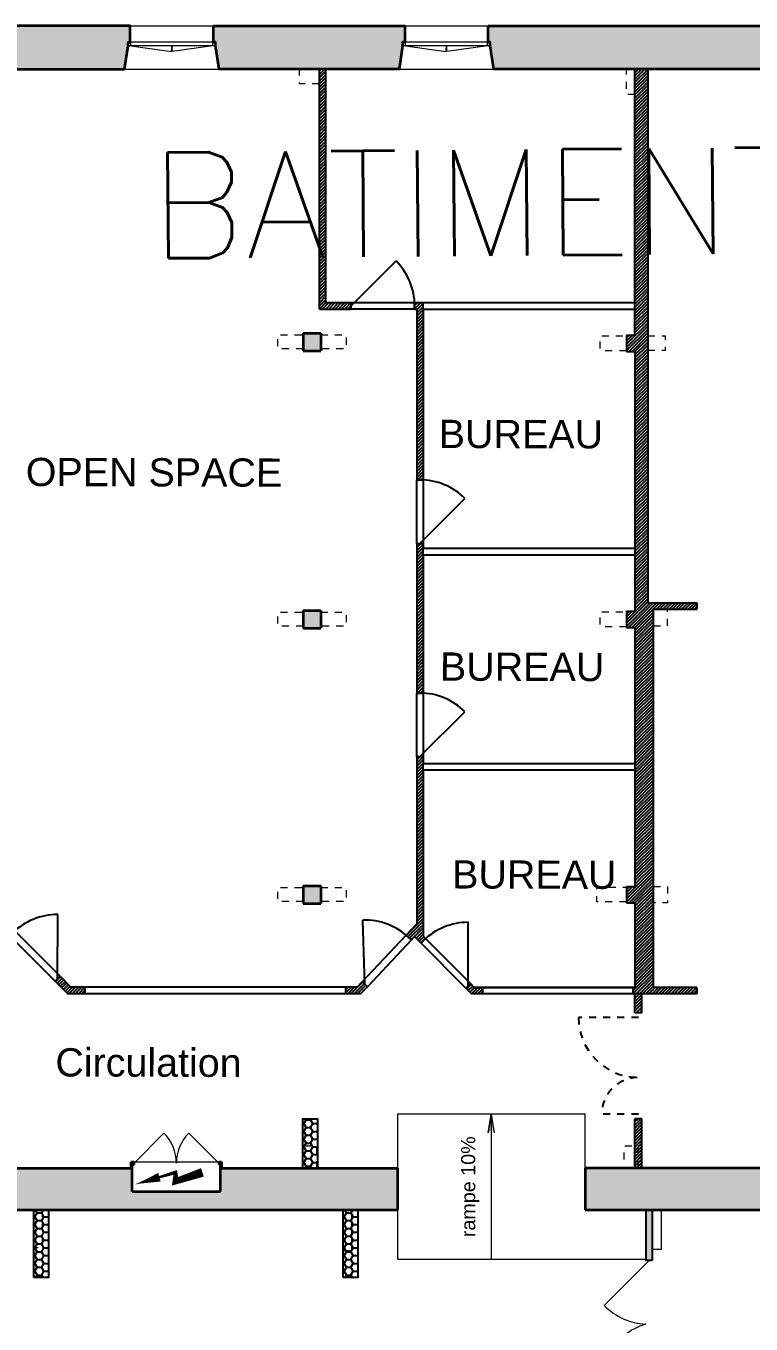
# Model space of a CAD drawing. Extents: x -6460 to -5341, y -3478 to -2628.
# Drawn here: x -6390.96 to -6380.69, y -3247.8 to -3229.41 of the extents above; entities that cross this region are included whole.
import ezdxf
from ezdxf.enums import TextEntityAlignment as Align

# ---------------------------------------------------------------- set-up
doc = ezdxf.new("R2010")
doc.units = 0
doc.linetypes.add('CACHE', pattern=[0.375, 0.25, -0.125])
doc.layers.get('0').update_dxf_attribs({"color": 50, "linetype": 'CONTINUOUS'})
for name, color, linetype, lineweight in [('Ar0-Hatch1', 1, 'CONTINUOUS', 5), ('Ar0-Texte1', 144, 'CONTINUOUS', 15), ('Ar0-Texte2', 6, 'CONTINUOUS', 15), ('Ar2-Maçon', 7, 'CONTINUOUS', 35), ('Ar2-Vue-FIN', 9, 'CONTINUOUS', 9), ('Ar6-Cloison', 3, 'CONTINUOUS', 25), ('Ar7-Menuiserie', 4, 'CONTINUOUS', 9), ('Ar7-Porte', 4, 'CONTINUOUS', 9)]:
    doc.layers.add(name, color=color, linetype=linetype, lineweight=lineweight)
for name, color, linetype in [('LYTV_HACH PROJET', 21, 'CONTINUOUS'), ('LYTV_PROJET', 11, 'CONTINUOUS'), ('LYTV_REGULARISATION', 139, 'CONTINUOUS'), ('X-ZPP', 12, 'CACHE'), ('X-ZPT', 12, 'CONTINUOUS')]:
    doc.layers.add(name, color=color, linetype=linetype)
doc.layers.get('0').off()
doc.layers.get('LYTV_HACH PROJET').off()
doc.styles.add('arial', font='arial.ttf', dxfattribs={"width": 0.9999})
doc.styles.get("Standard").update_dxf_attribs({"font": 'romans.shx'})
doc.styles.add('TT', font='romans.shx', dxfattribs={"width": 0.7})
pattern_1 = [(45, (-6383.846737, -3243.526896), (-0.02245064, 0.02245064), [])]
pattern_2 = [(360, (-6383.846737, -3243.526896), (0.09525, 0.0549926), [0.0635, -0.127]), (120, (-6383.846737, -3243.526896), (-0.09525, 0.05499262), [0.0635, -0.127]), (60, (-6383.846737, -3243.526896), (1e-08, 0.10998522), [-0.127, 0.0635])]

# ---------------------------------------------------------------- blocks, each defined once
blk = doc.blocks.new('p90-50sg10')
for p, q in [((-11501.7, -15864.6), (-11501.7, -15862.3)), ((-11497.7, -15864.6), (-11497.7, -15862.3)), ((-11364.7, -15897.6), (-11364.7, -15895.3)), ((-11360.7, -15897.6), (-11360.7, -15895.3)), ((-11496.7, -15947.3), (-11502.7, -15947.3)), ((-11499.7, -15944.3), (-11499.7, -15950.3)), ((-11365.7, -15947.3), (-11359.7, -15947.3)), ((-11362.7, -15944.3), (-11362.7, -15950.3))]:
    blk.add_line(p, q)
for points in [[(-11501.7, -15864.6), (-11497.7, -15864.6), (-11497.7, -15952.4), (-11497.7, -15952.4), (-11501.7, -15952.4), (-11501.7, -15864.6)], [(-11360.7, -15897.6), (-11364.7, -15897.6), (-11364.7, -15952.4), (-11364.7, -15952.4), (-11360.7, -15952.4), (-11360.7, -15897.6)]]:
    blk.add_lwpolyline(points, close=True)
for points in [[(-11510.5, -15952.3), (-11510.5, -15953.3), (-11507.5, -15953.3), (-11507.5, -15951.3), (-11505.7, -15951.3), (-11505.7, -15949.6), (-11506, -15949.3), (-11506, -15945.3), (-11505.7, -15945), (-11505.7, -15943.3), (-11507.5, -15943.3), (-11507.5, -15941.3), (-11510.5, -15941.3), (-11510.5, -15942.3)], [(-11351.9, -15952.3), (-11351.9, -15953.3), (-11354.9, -15953.3), (-11354.9, -15951.3), (-11356.7, -15951.3), (-11356.7, -15949.6), (-11356.4, -15949.3), (-11356.4, -15945.3), (-11356.7, -15945), (-11356.7, -15943.3), (-11354.9, -15943.3), (-11354.9, -15941.3), (-11351.9, -15941.3), (-11351.9, -15942.3)]]:
    blk.add_lwpolyline(points)
for centre, radius, start, end in [((-11499.7, -15947.3), 85, 1.3479, 88.6521), ((-11362.7, -15947.3), 52, 92.2026, 177.7974)]:
    blk.add_arc(centre, radius, start, end)
at = {"layer": 'X-ZPP'}
for p, q in [((-11499.7, -15947.3), (-11499.7, -16032.3)), ((-11362.7, -15947.3), (-11362.7, -15999.4))]:
    blk.add_line(p, q, dxfattribs=at)
for centre, radius, start, end in [((-11499.7, -15947.3), 85, 270, 358.6521), ((-11362.7, -15947.3), 52, 182.2026, 270)]:
    blk.add_arc(centre, radius, start, end, dxfattribs=at)
at = {"layer": 'X-ZPT', "style": 'TT', "width": 0.7, "flags": 8}
for tag, p in [('TYPE', (-11485.2, -15912.7)), ('PROP', (-11465.2, -15912.7))]:
    blk.add_attdef(tag, text='', height=14, rotation=90, dxfattribs=at).set_placement(p, align=Align.MIDDLE)
blk = doc.blocks.new('*U18')
blk.add_lwpolyline([(0.15, 0.05, 1.26, 0.885, 0), (-3.64, -1.21, 0.885, 0.506, 0), (-3.64, 0.05, 0.506, 0.126, 0), (-8.84, -1.49, 0.126, 1.26, 0), (-5.93, -0.63, 1.26, 1.26, 0)], format="xyseb")

msp = doc.modelspace()

# ---------------------------------------------------------------- hatches: boundary and pattern name
at = {"layer": 'Ar0-Hatch1'}
for points in [[(-6389.563, -3230.017), (-6389.513, -3229.687), (-6389.513, -3229.637), (-6389.483, -3229.637), (-6389.483, -3229.407), (-6393.493, -3229.407), (-6393.493, -3229.637), (-6393.463, -3229.637), (-6393.463, -3229.687), (-6393.413, -3230.017)], [(-6385.593, -3229.637), (-6385.593, -3229.407), (-6388.303, -3229.407), (-6388.303, -3229.637), (-6388.273, -3229.637), (-6388.273, -3229.687), (-6388.223, -3230.017), (-6386.803, -3230.017), (-6386.713, -3230.017), (-6385.673, -3230.017), (-6385.623, -3229.687), (-6385.623, -3229.637)], [(-6380.382, -3230.017), (-6380.332, -3229.687), (-6380.332, -3229.637), (-6380.302, -3229.637), (-6380.302, -3229.407), (-6384.413, -3229.407), (-6384.413, -3229.637), (-6384.383, -3229.637), (-6384.383, -3229.687), (-6384.333, -3230.017), (-6382.333, -3230.017), (-6382.152, -3230.017)], [(-6386.783, -3234.007), (-6386.783, -3233.757), (-6387.033, -3233.757), (-6387.033, -3234.007)], [(-6386.783, -3237.937), (-6386.783, -3237.687), (-6387.033, -3237.687), (-6387.033, -3237.937)], [(-6386.783, -3241.837), (-6386.783, -3241.587), (-6387.033, -3241.587), (-6387.033, -3241.837)], [(-6385.698, -3246.177), (-6385.698, -3245.587), (-6388.203, -3245.587), (-6388.203, -3245.917), (-6389.453, -3245.917), (-6389.453, -3245.587), (-6393.078, -3245.587), (-6393.078, -3244.867), (-6393.198, -3244.867), (-6393.198, -3245.187), (-6393.538, -3245.187), (-6393.538, -3245.227), (-6393.518, -3245.227), (-6393.518, -3245.617), (-6395.018, -3245.617), (-6395.018, -3245.227), (-6394.998, -3245.227), (-6394.998, -3245.187), (-6396.348, -3245.187), (-6396.348, -3245.617), (-6401.708, -3245.617), (-6401.708, -3246.007), (-6401.753, -3246.007), (-6401.753, -3246.265), (-6401.268, -3246.265), (-6401.27, -3246.465), (-6401.04, -3246.465), (-6401.038, -3246.177)], [(-6389.428, -3245.537), (-6389.428, -3245.497), (-6389.468, -3245.497), (-6389.468, -3245.587), (-6389.453, -3245.587), (-6389.453, -3245.537)], [(-6388.203, -3245.537), (-6388.203, -3245.587), (-6388.188, -3245.587), (-6388.188, -3245.497), (-6388.228, -3245.497), (-6388.228, -3245.537)], [(-6376.548, -3246.177), (-6376.548, -3245.677), (-6376.488, -3245.677), (-6376.488, -3245.587), (-6379.103, -3245.587), (-6379.103, -3245.917), (-6380.353, -3245.917), (-6380.353, -3245.587), (-6383.038, -3245.587), (-6383.038, -3246.177), (-6382.178, -3246.177), (-6382.178, -3246.897), (-6382.088, -3246.897), (-6382.088, -3246.177), (-6377.678, -3246.177), (-6377.691, -3247.087), (-6377.611, -3247.088), (-6377.598, -3246.177)]]:
    msp.add_hatch(color=256, dxfattribs=at).paths.add_polyline_path(points)
at = {"layer": 'Ar2-Vue-FIN'}
h = msp.add_hatch(color=256, dxfattribs=at)
h.paths.add_polyline_path([(-6384.368, -3244.825), (-6384.37, -3245.048), (-6384.368, -3245.045), (-6384.326, -3245.087)])
h.paths.add_polyline_path([(-6384.368, -3244.825), (-6384.41, -3245.087), (-6384.37, -3245.048)])
at = {"layer": 'LYTV_PROJET'}
h = msp.add_hatch(dxfattribs=at)
h.set_pattern_fill('ANSI31', color=256, scale=0.01, angle=144.8435, style=0)
h.set_pattern_definition(pattern_1)
h.paths.add_polyline_path([(-6382.233, -3243.387), (-6382.233, -3243.117), (-6382.333, -3243.117), (-6382.333, -3243.387)])
h.paths.add_polyline_path([(-6382.233, -3245.587), (-6382.233, -3244.887), (-6382.333, -3244.887), (-6382.333, -3245.277), (-6382.288, -3245.277), (-6382.288, -3245.587)])
h.paths.add_polyline_path([(-6382.288, -3245.587), (-6382.288, -3245.277), (-6382.333, -3245.277), (-6382.333, -3245.587)])
h = msp.add_hatch(dxfattribs=at)
h.set_pattern_fill('HONEY', color=256, scale=0.02, angle=144.8435, style=0)
h.set_pattern_definition(pattern_2)
h.paths.add_polyline_path([(-6387.038, -3245.587), (-6387.038, -3244.887), (-6386.828, -3244.887), (-6386.828, -3245.587)])
h = msp.add_hatch(dxfattribs=at)
h.set_pattern_fill('HONEY', color=256, scale=0.02, angle=144.8435, style=0)
h.set_pattern_definition(pattern_2)
h.paths.add_polyline_path([(-6390.848, -3247.137), (-6390.848, -3246.177), (-6390.638, -3246.177), (-6390.638, -3247.137)])
h = msp.add_hatch(dxfattribs=at)
h.set_pattern_fill('HONEY', color=256, scale=0.02, angle=144.8435, style=0)
h.set_pattern_definition(pattern_2)
h.paths.add_polyline_path([(-6386.468, -3247.137), (-6386.468, -3246.177), (-6386.258, -3246.177), (-6386.258, -3247.137)])
at = {"layer": 'LYTV_REGULARISATION'}
h = msp.add_hatch(dxfattribs=at)
h.set_pattern_fill('ANSI31', color=256, scale=0.01, angle=144.8435, style=0)
h.set_pattern_definition(pattern_1)
h.paths.add_polyline_path([(-6386.713, -3233.327), (-6386.713, -3230.017), (-6386.803, -3230.017), (-6386.803, -3233.417), (-6386.353, -3233.417), (-6386.353, -3233.327)])
h = msp.add_hatch(dxfattribs=at)
h.set_pattern_fill('ANSI31', color=256, scale=0.01, angle=144.8435, style=0)
h.set_pattern_definition(pattern_1)
h.paths.add_polyline_path([(-6382.152, -3237.577), (-6382.152, -3230.017), (-6382.333, -3230.017), (-6382.333, -3233.787), (-6382.453, -3233.787), (-6382.453, -3234.017), (-6382.333, -3234.017), (-6382.333, -3236.807), (-6382.333, -3237.697), (-6382.453, -3237.697), (-6382.453, -3237.927), (-6382.333, -3237.927), (-6382.333, -3239.857), (-6382.333, -3241.597), (-6382.453, -3241.597), (-6382.453, -3241.827), (-6382.333, -3241.827), (-6382.333, -3243.027), (-6382.358, -3243.027), (-6382.358, -3243.117), (-6381.455, -3243.117), (-6381.455, -3243.027), (-6382.072, -3243.027), (-6382.072, -3237.667), (-6381.455, -3237.667), (-6381.455, -3237.577)])
h = msp.add_hatch(dxfattribs=at)
h.set_pattern_fill('ANSI31', color=256, scale=0.01, angle=144.8435, style=0)
h.set_pattern_definition(pattern_1)
h.paths.add_polyline_path([(-6385.333, -3235.837), (-6385.333, -3233.417), (-6385.333, -3233.327), (-6385.453, -3233.327), (-6385.453, -3233.417), (-6385.423, -3233.417), (-6385.423, -3235.837)])
h = msp.add_hatch(dxfattribs=at)
h.set_pattern_fill('ANSI31', color=256, scale=0.01, angle=144.8435, style=0)
h.set_pattern_definition(pattern_1)
h.paths.add_polyline_path([(-6385.333, -3238.857), (-6385.333, -3236.897), (-6385.333, -3236.807), (-6385.333, -3236.737), (-6385.423, -3236.737), (-6385.423, -3238.857)])
h = msp.add_hatch(dxfattribs=at)
h.set_pattern_fill('ANSI31', color=256, scale=0.01, angle=144.8435, style=0)
h.set_pattern_definition(pattern_1)
h.paths.add_polyline_path([(-6385.362, -3242.399), (-6385.299, -3242.336), (-6385.333, -3242.301), (-6385.333, -3239.947), (-6385.333, -3239.857), (-6385.333, -3239.757), (-6385.423, -3239.757), (-6385.423, -3242.128), (-6385.572, -3242.286), (-6385.499, -3242.355), (-6385.454, -3242.307)])
h = msp.add_hatch(dxfattribs=at)
h.set_pattern_fill('ANSI31', color=256, scale=0.01, angle=144.8435, style=0)
h.set_pattern_definition(pattern_1)
h.paths.add_polyline_path([(-6390.368, -3243.117), (-6390.118, -3243.117), (-6390.118, -3243.017), (-6390.326, -3243.017), (-6390.474, -3242.869), (-6390.545, -3242.94)])
h = msp.add_hatch(dxfattribs=at)
h.set_pattern_fill('ANSI31', color=256, scale=0.01, angle=144.8435, style=0)
h.set_pattern_definition(pattern_1)
h.paths.add_polyline_path([(-6386.218, -3243.117), (-6386.123, -3243.017), (-6386.196, -3242.948), (-6386.261, -3243.017), (-6386.428, -3243.017), (-6386.428, -3243.117)])
h = msp.add_hatch(dxfattribs=at)
h.set_pattern_fill('ANSI31', color=256, scale=0.01, angle=144.8435, style=0)
h.set_pattern_definition(pattern_1)
h.paths.add_polyline_path([(-6384.488, -3243.117), (-6384.488, -3243.027), (-6384.61, -3243.027), (-6384.664, -3242.974), (-6384.727, -3243.037), (-6384.648, -3243.117)])

# ---------------------------------------------------------------- linework, layer by layer
at = {"layer": 'Ar2-Maçon', "linetype": 'ByBlock'}
for p, q in [((-6387.033, -3233.757), (-6386.783, -3233.757)), ((-6387.033, -3233.757), (-6387.033, -3234.007)), ((-6386.783, -3233.757), (-6386.783, -3234.007)), ((-6387.033, -3234.007), (-6386.783, -3234.007)), ((-6387.033, -3237.687), (-6386.783, -3237.687)), ((-6387.033, -3237.687), (-6387.033, -3237.937)), ((-6386.783, -3237.687), (-6386.783, -3237.937)), ((-6387.033, -3237.937), (-6386.783, -3237.937)), ((-6387.033, -3241.587), (-6386.783, -3241.587)), ((-6387.033, -3241.587), (-6387.033, -3241.837)), ((-6386.783, -3241.587), (-6386.783, -3241.837)), ((-6387.033, -3241.837), (-6386.783, -3241.837)), ((-6393.078, -3245.587), (-6389.468, -3245.587)), ((-6389.468, -3245.587), (-6389.468, -3245.497)), ((-6389.468, -3245.497), (-6389.428, -3245.497)), ((-6389.428, -3245.537), (-6389.428, -3245.497)), ((-6388.228, -3245.497), (-6388.188, -3245.497)), ((-6388.228, -3245.497), (-6388.228, -3245.537)), ((-6388.188, -3245.497), (-6388.188, -3245.587)), ((-6388.188, -3245.587), (-6385.698, -3245.587)), ((-6383.038, -3245.587), (-6383.038, -3246.177)), ((-6389.453, -3245.917), (-6388.203, -3245.917)), ((-6401.038, -3246.177), (-6385.698, -3246.177))]:
    msp.add_line(p, q, dxfattribs=at)
at = {"layer": 'Ar2-Maçon', "linetype": 'ByBlock', "flags": 128}
for points in [[(-6393.493, -3229.407), (-6393.493, -3229.637), (-6393.463, -3229.637), (-6393.463, -3229.687), (-6393.413, -3230.017), (-6389.563, -3230.017), (-6389.513, -3229.687), (-6389.513, -3229.637), (-6389.483, -3229.637), (-6389.483, -3229.407), (-6393.493, -3229.407)], [(-6388.303, -3229.407), (-6385.593, -3229.407), (-6385.593, -3229.637), (-6385.623, -3229.637), (-6385.623, -3229.687), (-6385.673, -3230.017), (-6386.713, -3230.017), (-6386.803, -3230.017), (-6388.223, -3230.017), (-6388.273, -3229.687), (-6388.273, -3229.637), (-6388.303, -3229.637), (-6388.303, -3229.407)], [(-6384.413, -3229.407), (-6380.302, -3229.407), (-6380.302, -3229.637), (-6380.332, -3229.637), (-6380.332, -3229.687), (-6380.382, -3230.017), (-6382.152, -3230.017), (-6382.333, -3230.017), (-6384.333, -3230.017), (-6384.383, -3229.687), (-6384.383, -3229.637), (-6384.413, -3229.637), (-6384.413, -3229.407)], [(-6389.453, -3245.917), (-6389.453, -3245.537), (-6389.428, -3245.537)], [(-6388.203, -3245.917), (-6388.203, -3245.537), (-6388.228, -3245.537)], [(-6385.698, -3245.587), (-6385.698, -3246.177)], [(-6380.368, -3245.587), (-6383.038, -3245.587)], [(-6383.038, -3246.177), (-6376.548, -3246.177)]]:
    msp.add_lwpolyline(points, dxfattribs=at)
at = {"layer": 'Ar2-Vue-FIN'}
for p, q in [((-6389.483, -3229.407), (-6388.303, -3229.407)), ((-6385.593, -3229.407), (-6384.413, -3229.407)), ((-6389.563, -3230.017), (-6388.223, -3230.017)), ((-6385.673, -3230.017), (-6384.333, -3230.017)), ((-6384.368, -3244.825), (-6384.41, -3245.087)), ((-6384.41, -3245.087), (-6384.368, -3244.825)), ((-6384.368, -3244.825), (-6384.326, -3245.087)), ((-6385.698, -3246.177), (-6385.698, -3246.877)), ((-6385.698, -3246.877), (-6382.178, -3246.877))]:
    msp.add_line(p, q, dxfattribs=at)
at = {"layer": 'Ar2-Vue-FIN', "linetype": 'CACHE', "ltscale": 0.2, "flags": 128}
for points in [[(-6386.803, -3230.227), (-6387.083, -3230.227), (-6387.083, -3230.017)], [(-6382.333, -3230.377), (-6382.453, -3230.377), (-6382.453, -3230.017)], [(-6387.033, -3233.982), (-6387.393, -3233.982), (-6387.393, -3233.782), (-6387.033, -3233.782)], [(-6386.783, -3233.782), (-6386.423, -3233.782), (-6386.423, -3233.982), (-6386.783, -3233.982)], [(-6382.453, -3234.007), (-6382.823, -3234.007), (-6382.823, -3233.797), (-6382.453, -3233.797)], [(-6382.152, -3234.002), (-6381.902, -3234.002), (-6381.902, -3233.802), (-6382.152, -3233.802)], [(-6387.033, -3237.912), (-6387.393, -3237.912), (-6387.393, -3237.712), (-6387.033, -3237.712)], [(-6386.783, -3237.712), (-6386.423, -3237.712), (-6386.423, -3237.912), (-6386.783, -3237.912)], [(-6382.453, -3237.917), (-6382.823, -3237.917), (-6382.823, -3237.707), (-6382.453, -3237.707)], [(-6382.072, -3237.907), (-6381.872, -3237.907), (-6381.872, -3237.667)], [(-6387.033, -3241.812), (-6387.393, -3241.812), (-6387.393, -3241.612), (-6387.033, -3241.612)], [(-6386.783, -3241.612), (-6386.423, -3241.612), (-6386.423, -3241.812), (-6386.783, -3241.812)], [(-6382.453, -3241.817), (-6382.873, -3241.817), (-6382.873, -3241.607), (-6382.453, -3241.607)], [(-6382.072, -3241.597), (-6381.872, -3241.597), (-6381.872, -3241.827), (-6382.072, -3241.827)], [(-6386.838, -3245.587), (-6386.838, -3245.277), (-6387.038, -3245.277), (-6387.038, -3245.587)], [(-6382.288, -3245.587), (-6382.288, -3245.277), (-6382.488, -3245.277), (-6382.488, -3245.587)], [(-6390.728, -3246.177), (-6390.728, -3246.717), (-6390.848, -3246.717), (-6390.848, -3246.177)]]:
    msp.add_lwpolyline(points, dxfattribs=at)
at = {"layer": 'Ar2-Vue-FIN', "flags": 128}
for points in [[(-6383.038, -3245.587), (-6383.038, -3244.825), (-6385.698, -3244.825), (-6385.698, -3245.587)], [(-6384.368, -3244.825), (-6384.368, -3246.877)]]:
    msp.add_lwpolyline(points, dxfattribs=at)
at = {"layer": 'Ar2-Vue-FIN', "linetype": 'CACHE', "ltscale": 25, "flags": 128}
for points in [[(-6386.348, -3246.177), (-6386.348, -3246.757), (-6386.468, -3246.757), (-6386.468, -3246.177)], [(-6382.088, -3246.737), (-6381.958, -3246.737), (-6381.958, -3246.177)]]:
    msp.add_lwpolyline(points, dxfattribs=at)
at = {"layer": 'Ar6-Cloison'}
for p, q in [((-6382.178, -3246.177), (-6382.178, -3246.897)), ((-6382.088, -3246.177), (-6382.088, -3246.897))]:
    msp.add_line(p, q, dxfattribs=at)
at = {"layer": 'Ar6-Cloison', "flags": 128}
msp.add_lwpolyline([(-6382.088, -3246.897), (-6382.178, -3246.897)], dxfattribs=at)
at = {"layer": 'Ar7-Menuiserie', "flags": 128}
for points in [[(-6388.303, -3229.637), (-6389.483, -3229.637)], [(-6389.473, -3229.687), (-6389.473, -3229.637)], [(-6388.313, -3229.687), (-6388.313, -3229.637)], [(-6384.413, -3229.637), (-6385.593, -3229.637)], [(-6385.583, -3229.687), (-6385.583, -3229.637)], [(-6384.423, -3229.687), (-6384.423, -3229.637)], [(-6388.273, -3229.687), (-6389.513, -3229.687)], [(-6389.473, -3229.687), (-6388.899, -3229.771)], [(-6388.313, -3229.687), (-6388.887, -3229.771)], [(-6384.383, -3229.687), (-6385.623, -3229.687)], [(-6385.583, -3229.687), (-6385.009, -3229.771)], [(-6384.423, -3229.687), (-6384.997, -3229.771)]]:
    msp.add_lwpolyline(points, dxfattribs=at)
at = {"layer": 'Ar7-Menuiserie'}
for centre, start, end in [((-6389.473, -3229.687), 351.6824, 360), ((-6388.313, -3229.687), 180, 188.3176), ((-6385.583, -3229.687), 351.6824, 360), ((-6384.423, -3229.687), 180, 188.3176)]:
    msp.add_arc(centre, 0.58, start, end, dxfattribs=at)
at = {"layer": 'Ar7-Porte'}
for p, q in [((-6389.428, -3245.517), (-6389.004, -3245.093)), ((-6388.228, -3245.517), (-6388.652, -3245.093)), ((-6382.133, -3246.897), (-6382.769, -3247.534))]:
    msp.add_line(p, q, dxfattribs=at)
at = {"layer": 'Ar7-Porte', "flags": 128}
msp.add_lwpolyline([(-6389.428, -3245.497), (-6388.228, -3245.497)], dxfattribs=at)
at = {"layer": 'Ar7-Porte'}
for centre, radius, start, end in [((-6389.428, -3245.517), 0.6, 0, 45), ((-6388.228, -3245.517), 0.6, 135, 180), ((-6382.134, -3246.901), 0.897, 224.8776, 267.171), ((-6381.963, -3248.559), 0.792, 105.7064, 131.3055)]:
    msp.add_arc(centre, radius, start, end, dxfattribs=at)
at = {"layer": 'LYTV_PROJET', "flags": 128}
for points in [[(-6382.333, -3243.387), (-6382.333, -3243.117)], [(-6382.233, -3243.387), (-6382.233, -3243.117)], [(-6382.233, -3243.387), (-6382.333, -3243.387)], [(-6382.233, -3244.887), (-6382.333, -3244.887)], [(-6382.333, -3245.587), (-6382.333, -3244.887)], [(-6382.233, -3245.587), (-6382.233, -3244.887)]]:
    msp.add_lwpolyline(points, dxfattribs=at)
at = {"layer": 'LYTV_PROJET'}
for points in [[(-6387.038, -3245.587), (-6387.038, -3244.887), (-6386.828, -3244.887), (-6386.828, -3245.587)], [(-6390.848, -3247.137), (-6390.848, -3246.177), (-6390.638, -3246.177), (-6390.638, -3247.137)], [(-6386.468, -3247.137), (-6386.468, -3246.177), (-6386.258, -3246.177), (-6386.258, -3247.137)]]:
    msp.add_lwpolyline(points, close=True, dxfattribs=at)
at = {"layer": 'LYTV_REGULARISATION'}
for p, q in [((-6386.803, -3233.417), (-6386.803, -3230.017)), ((-6386.713, -3233.327), (-6386.713, -3230.017)), ((-6382.333, -3233.787), (-6382.333, -3230.017)), ((-6382.152, -3230.017), (-6382.152, -3237.577)), ((-6386.353, -3233.372), (-6385.716, -3232.736)), ((-6386.803, -3233.417), (-6386.353, -3233.417)), ((-6386.713, -3233.327), (-6386.353, -3233.327)), ((-6385.453, -3233.327), (-6382.333, -3233.327)), ((-6385.453, -3233.417), (-6385.423, -3233.417)), ((-6385.423, -3233.417), (-6385.423, -3235.837)), ((-6385.333, -3233.417), (-6385.333, -3235.837)), ((-6385.378, -3236.737), (-6384.741, -3236.101)), ((-6385.423, -3236.737), (-6385.423, -3238.857)), ((-6385.333, -3236.737), (-6385.333, -3236.807)), ((-6385.333, -3236.897), (-6385.333, -3238.857)), ((-6382.152, -3237.577), (-6381.455, -3237.577)), ((-6382.072, -3243.027), (-6382.072, -3237.667)), ((-6382.072, -3237.667), (-6381.455, -3237.667)), ((-6381.455, -3237.577), (-6381.455, -3237.667)), ((-6385.378, -3239.757), (-6384.741, -3239.121)), ((-6385.423, -3239.757), (-6385.423, -3242.128)), ((-6385.333, -3239.757), (-6385.333, -3239.857)), ((-6385.333, -3239.947), (-6385.333, -3242.301)), ((-6390.51, -3242.904), (-6390.509, -3241.994)), ((-6386.16, -3242.983), (-6386.186, -3242.073)), ((-6385.572, -3242.286), (-6385.423, -3242.128)), ((-6384.696, -3243.005), (-6384.693, -3242.105)), ((-6385.333, -3242.301), (-6385.299, -3242.336)), ((-6390.474, -3242.869), (-6390.326, -3243.017)), ((-6390.118, -3243.017), (-6386.428, -3243.017)), ((-6386.261, -3243.017), (-6386.196, -3242.948)), ((-6384.664, -3242.974), (-6384.61, -3243.027)), ((-6382.333, -3243.027), (-6384.61, -3243.027)), ((-6384.61, -3243.027), (-6382.333, -3243.027)), ((-6381.455, -3243.027), (-6382.072, -3243.027)), ((-6381.455, -3243.027), (-6381.455, -3243.117))]:
    msp.add_line(p, q, dxfattribs=at)
at = {"layer": 'LYTV_REGULARISATION', "flags": 128}
for points in [[(-6386.353, -3233.417), (-6386.353, -3233.327)], [(-6386.353, -3233.327), (-6385.453, -3233.327)], [(-6385.453, -3233.417), (-6386.353, -3233.417)], [(-6385.453, -3233.417), (-6385.453, -3233.327)], [(-6385.333, -3233.417), (-6385.333, -3233.327)], [(-6385.333, -3233.417), (-6382.333, -3233.417)], [(-6382.453, -3233.787), (-6382.333, -3233.787)], [(-6382.453, -3233.787), (-6382.453, -3234.017)], [(-6382.453, -3234.017), (-6382.333, -3234.017)], [(-6382.333, -3234.017), (-6382.333, -3236.807)], [(-6385.423, -3235.837), (-6385.333, -3235.837)], [(-6385.423, -3236.737), (-6385.423, -3235.837)], [(-6385.333, -3235.837), (-6385.333, -3236.737)], [(-6385.423, -3236.737), (-6385.333, -3236.737)], [(-6385.333, -3236.897), (-6385.333, -3236.807)], [(-6385.333, -3236.807), (-6382.333, -3236.807)], [(-6382.333, -3236.807), (-6382.333, -3237.697)], [(-6385.333, -3236.897), (-6382.333, -3236.897)], [(-6382.453, -3237.697), (-6382.333, -3237.697)], [(-6382.453, -3237.697), (-6382.453, -3237.927)], [(-6382.453, -3237.927), (-6382.333, -3237.927)], [(-6382.333, -3237.927), (-6382.333, -3239.857)], [(-6385.423, -3238.857), (-6385.333, -3238.857)], [(-6385.423, -3239.757), (-6385.423, -3238.857)], [(-6385.333, -3238.857), (-6385.333, -3239.757)], [(-6385.423, -3239.757), (-6385.333, -3239.757)], [(-6385.333, -3239.947), (-6385.333, -3239.857)], [(-6385.333, -3239.857), (-6382.333, -3239.857)], [(-6382.333, -3239.857), (-6382.333, -3241.597)], [(-6385.333, -3239.947), (-6382.333, -3239.947)], [(-6382.453, -3241.597), (-6382.333, -3241.597)], [(-6382.453, -3241.597), (-6382.453, -3241.827)], [(-6382.453, -3241.827), (-6382.333, -3241.827)], [(-6382.333, -3241.827), (-6382.333, -3243.027)], [(-6391.181, -3242.303), (-6390.545, -3242.94)], [(-6390.474, -3242.869), (-6391.11, -3242.232)], [(-6386.196, -3242.948), (-6385.572, -3242.286)], [(-6385.499, -3242.355), (-6385.572, -3242.286)], [(-6385.454, -3242.307), (-6385.499, -3242.355)], [(-6385.454, -3242.307), (-6385.362, -3242.399)], [(-6385.499, -3242.355), (-6386.123, -3243.017)], [(-6385.362, -3242.399), (-6385.299, -3242.336)], [(-6384.727, -3243.037), (-6385.362, -3242.399)], [(-6385.299, -3242.336), (-6384.664, -3242.974)], [(-6390.545, -3242.94), (-6390.474, -3242.869)], [(-6390.545, -3242.94), (-6390.368, -3243.117)], [(-6390.326, -3243.017), (-6390.118, -3243.017)], [(-6390.118, -3243.117), (-6390.118, -3243.017)], [(-6386.428, -3243.117), (-6386.428, -3243.017)], [(-6386.428, -3243.017), (-6386.261, -3243.017)], [(-6386.123, -3243.017), (-6386.218, -3243.117)], [(-6386.123, -3243.017), (-6386.196, -3242.948)], [(-6384.727, -3243.037), (-6384.664, -3242.974)], [(-6384.727, -3243.037), (-6384.648, -3243.117)], [(-6384.488, -3243.117), (-6384.488, -3243.027)], [(-6382.358, -3243.117), (-6382.358, -3243.027)], [(-6386.218, -3243.117), (-6390.368, -3243.117)], [(-6381.455, -3243.117), (-6384.648, -3243.117)]]:
    msp.add_lwpolyline(points, dxfattribs=at)
at = {"layer": 'LYTV_REGULARISATION'}
for centre, radius, start, end in [((-6386.353, -3233.372), 0.9, 360, 45), ((-6385.378, -3236.737), 0.9, 45, 90), ((-6385.378, -3239.757), 0.9, 45, 90), ((-6390.51, -3242.904), 0.91, 89.939, 134.939), ((-6386.16, -3242.983), 0.91, 46.6854, 91.6854), ((-6384.696, -3243.005), 0.9, 89.869, 134.869)]:
    msp.add_arc(centre, radius, start, end, dxfattribs=at)

# ---------------------------------------------------------------- block references
at = {"layer": 'Ar0-Texte1', "xscale": 0.1, "yscale": 0.1, "zscale": 0.1}
msp.add_blockref('*U18', (-6388.475, -3245.653), dxfattribs=at)
at = {"layer": 'LYTV_HACH PROJET', "xscale": 0.01, "yscale": 0.01, "zscale": 0.01, "rotation": 269.9999999999999}
msp.add_blockref('p90-50sg10', (-6222.81, -3358.449), dxfattribs=at)

# ---------------------------------------------------------------- texts
at = {"layer": 'Ar0-Texte1', "style": 'arial', "width": 0.9999}
for s, height, rotation, p in [('Circulation', 0.4, 359.8435, (-6389.223, -3244.092)), ('rampe 10%', 0.2, 89.9845, (-6384.695, -3245.851))]:
    msp.add_text(s, height=height, rotation=rotation, dxfattribs=at).set_placement(p, align=Align.MIDDLE_CENTER)
at = {"layer": 'Ar0-Texte2', "insert": (-6383.803, -3231.908), "char_height": 1.5, "width": 67.04009, "attachment_point": 5, "rotation": 0.4562}
msp.add_mtext('BATIMENT I', dxfattribs=at)
at = {"layer": 'LYTV_REGULARISATION', "style": 'arial', "width": 0.9999}
for s, p in [('BUREAU', (-6383.948, -3235.189)), ('OPEN SPACE', (-6389.145, -3235.73)), ('BUREAU', (-6383.931, -3238.485)), ('BUREAU', (-6383.758, -3241.429))]:
    msp.add_text(s, height=0.4, rotation=359.8435, dxfattribs=at).set_placement(p, align=Align.MIDDLE_CENTER)

doc.saveas('drawing.dxf')
